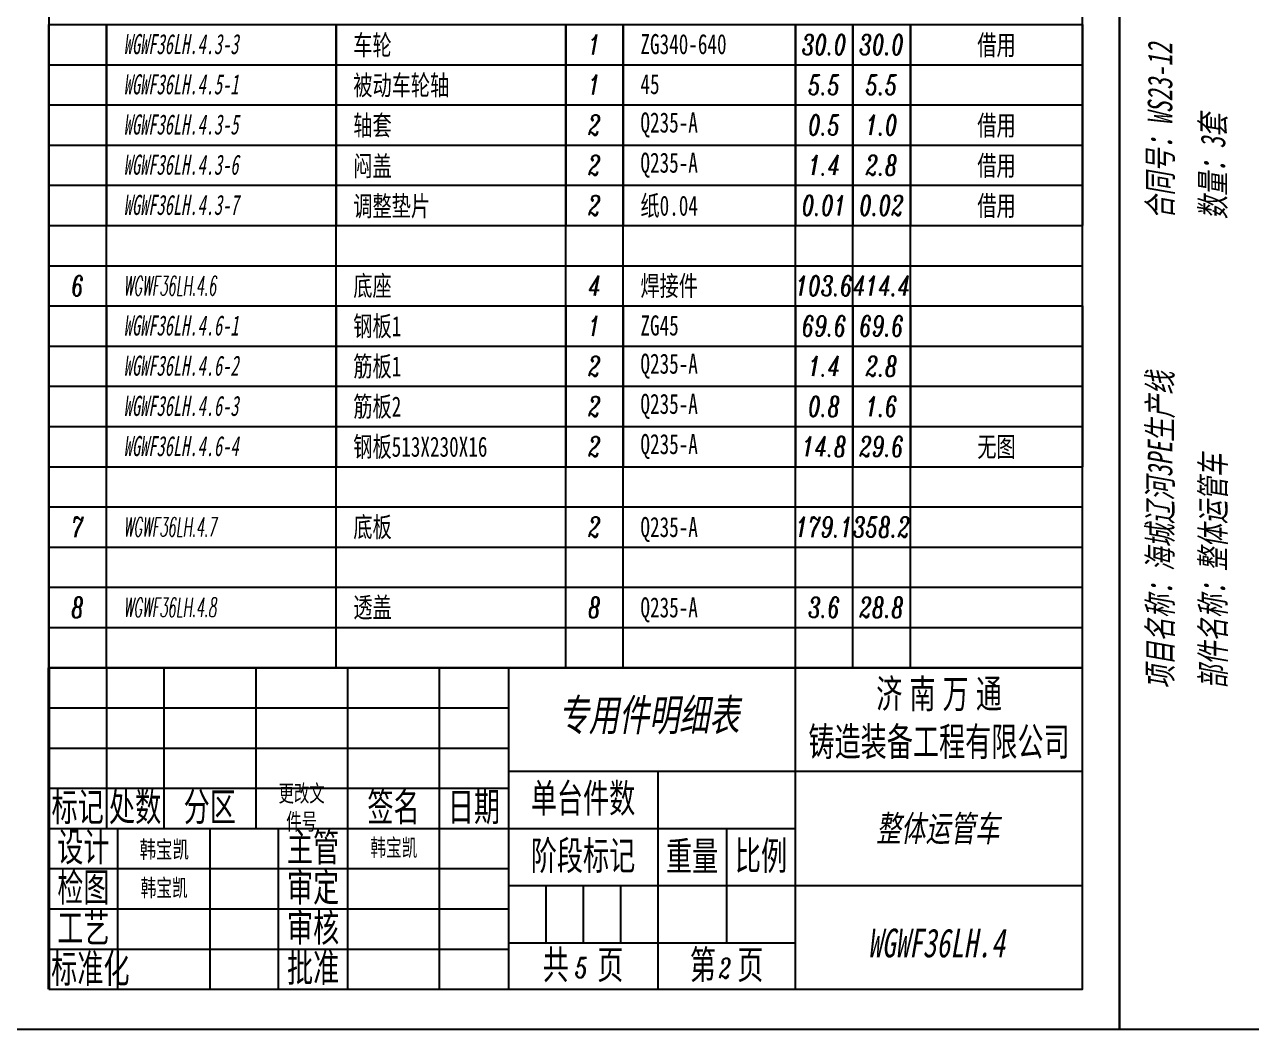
# Model space of a CAD drawing. Header units: millimetres. Extents: x 1029685 to 2160558, y -612394 to -232818.
# Drawn here: x 1033003 to 1035994, y -237051 to -234601 of the extents above; entities that cross this region are included whole.
import ezdxf
from ezdxf.enums import TextEntityAlignment as Align

# ---------------------------------------------------------------- set-up
doc = ezdxf.new("R2010")
doc.units = ezdxf.units.MM
doc.header["$LTSCALE"] = 5
doc.layers.add('$TD_AUDIT_GENERATED_(71C17)', color=7, linetype='Continuous', lineweight=40)
doc.layers.add('$TD_AUDIT_GENERATED_(71C18)', color=4, linetype='Continuous')
doc.layers.add('$TD_AUDIT_GENERATED_(71C19)', color=3, linetype='Continuous')
doc.styles.add('$TD_AUDIT_GENERATED_(68)', font='', dxfattribs={"width": 0.667})
doc.styles.add('$TD_AUDIT_GENERATED_(71C1D)', font='italic.shx', dxfattribs={"width": 0.7})
doc.styles.add('$TD_AUDIT_GENERATED_(71C1E)', font='', dxfattribs={"width": 0.7, "oblique": 10})
doc.styles.get('$TD_AUDIT_GENERATED_(68)').set_extended_font_data('FangSong_GB2312')
doc.styles.get('$TD_AUDIT_GENERATED_(71C1E)').set_extended_font_data('SimSun')

# ---------------------------------------------------------------- blocks, each defined once
blk = doc.blocks.new('$TD_AUDIT_GENERATED_(71B81)')
at = {"layer": '$TD_AUDIT_GENERATED_(71C17)'}
blk.add_line((-180, 56), (-180, 0), dxfattribs=at)
at = {"layer": '$TD_AUDIT_GENERATED_(71C18)'}
for p, q in [((0, 56), (-180, 56)), ((-170, 56), (-170, 28)), ((-160, 56), (-160, 28)), ((-144, 56), (-144, 28)), ((-128, 56), (-128, 0)), ((-112, 0), (-112, 56)), ((-100, 56), (-100, 0)), ((-50, 0), (-50, 56)), ((-180, 49), (-100, 49)), ((-180, 42), (-100, 42)), ((-100, 38), (0, 38)), ((-74, 38), (-74, 0)), ((-180, 35), (-100, 35)), ((-180, 28), (-50, 28)), ((-168, 0), (-168, 28)), ((-152, 28), (-152, 0)), ((-140, 0), (-140, 28)), ((-62, 28), (-62, 8)), ((-180, 21), (-100, 21)), ((0, 18), (-100, 18)), ((-93.5, 18), (-93.5, 8)), ((-87, 18), (-87, 8)), ((-80.5, 18), (-80.5, 8)), ((-180, 14), (-100, 14)), ((-50, 0), (-50, 9)), ((-180, 7), (-100, 7)), ((-50, 8), (-100, 8))]:
    blk.add_line(p, q, dxfattribs=at)
at = {"layer": '$TD_AUDIT_GENERATED_(71C18)', "attachment_point": 5, "style": '$TD_AUDIT_GENERATED_(68)'}
for s, insert, char_height, width in [('\\M+5BCC3{\\f\uffbfﾬￌﾣﾤ_GB2312|b0|i0|c134|p49; }\\M+5C4CF{\\f\uffbfﾬￌﾣﾤ_GB2312|b0|i0|c134|p49; }\\M+5CDF2{\\f\uffbfﾬￌﾣﾤ_GB2312|b0|i0|c134|p49; }\\M+5CDA8{\\f\uffbfﾬￌﾣﾤ_GB2312|b0|i0|c134|p49;\\P}\\M+5D6FD\\M+5D4EC\\M+5D7B0\\M+5B1B8\\M+5B9A4\\M+5B3CC\\M+5D3D0\\M+5CFDE\\M+5B9AB\\M+5CBBE', (-25, 47), 5, 50), ('{\\f\uffbfﾬￌﾣﾤ_GB2312|b0|i0|c134|p49;\\M+5B5A5\\M+5CCA8\\M+5BCFE\\M+5CAFD}', (-87, 33), 5, 26), ('{\\f\uffbfﾬￌﾣﾤ_GB2312|b0|i0|c134|p49;\\M+5B1EA\\M+5BCC7}', (-175, 31.5), 5, 10), ('{\\f\uffbfﾬￌﾣﾤ_GB2312|b0|i0|c134|p49;\\M+5B4A6\\M+5CAFD}', (-165, 31.5), 5, 10), ('{\\f\uffbfﾬￌﾣﾤ_GB2312|b0|i0|c134|p49;\\M+5B7D6\\M+5C7F8}', (-152, 31.5), 5, 10), ('{\\fSimSun|b0|i0|c134|p2;\\M+5B8FC\\M+5B8C4\\M+5CEC4\\M+5BCFE\\M+5BAC5}', (-136, 31.5), 2.9493, 10), ('{\\f\uffbfﾬￌﾣﾤ_GB2312|b0|i0|c134|p49;\\M+5C7A9\\M+5C3FB}', (-120, 31.5), 5, 10), ('{\\f\uffbfﾬￌﾣﾤ_GB2312|b0|i0|c134|p49;\\M+5C8D5\\M+5C6DA}', (-106, 31.5), 5, 10), ('{\\f\uffbfﾬￌﾣﾤ_GB2312|b0|i0|c134|p49;\\M+5C9E8\\M+5BCC6}', (-174, 24.5), 5, 10), ('{\\f\uffbfﾬￌﾣﾤ_GB2312|b0|i0|c134|p49;\\M+5D6F7\\M+5B9DC}', (-134, 24.5), 5, 10), ('{\\fSimSun|b0|i0|c134|p2;\\M+5BAAB\\M+5B1A6\\M+5BFAD}', (-119.94, 24.5), 3, 10), ('{\\f\uffbfﾬￌﾣﾤ_GB2312|b0|i0|c134|p49;\\M+5BDD7\\M+5B6CE\\M+5B1EA\\M+5BCC7}', (-87, 23), 5, 26), ('{\\f\uffbfﾬￌﾣﾤ_GB2312|b0|i0|c134|p49;\\M+5D6D8\\M+5C1BF}', (-68, 23), 5, 12), ('{\\f\uffbfﾬￌﾣﾤ_GB2312|b0|i0|c134|p49;\\M+5B1C8\\M+5C0FD}', (-56, 23), 5, 12), ('{\\f\uffbfﾬￌﾣﾤ_GB2312|b0|i0|c134|p49;\\M+5BCEC\\M+5CDBC}', (-174, 17.5), 5, 10), ('{\\fSimSun|b0|i0|c134|p2;\\M+5BAAB\\M+5B1A6\\M+5BFAD}', (-159.94, 17.5), 3, 10), ('{\\f\uffbfﾬￌﾣﾤ_GB2312|b0|i0|c134|p49;\\M+5C9F3\\M+5B6A8}', (-134, 17.5), 5, 10), ('{\\f\uffbfﾬￌﾣﾤ_GB2312|b0|i0|c134|p49;\\M+5B9A4\\M+5D2D5}', (-174, 10.5), 5, 16), ('{\\f\uffbfﾬￌﾣﾤ_GB2312|b0|i0|c134|p49;\\M+5C9F3\\M+5BACB}', (-134, 10.5), 5, 10), ('\\M+5B1EA\\M+5D7BC\\M+5BBAF', (-172.79, 3.35), 5, 16.875), ('{\\f\uffbfﾬￌﾣﾤ_GB2312|b0|i0|c134|p49;\\M+5C5FA\\M+5D7BC}', (-134, 3.5), 5, 10), ('{\\f\uffbfﾬￌﾣﾤ_GB2312|b0|i0|c134|p49;\\M+5B9B2    \\M+5D2B3}', (-87, 4), 5, 26), ('{\\f\uffbfﾬￌﾣﾤ_GB2312|b0|i0|c134|p49;\\M+5B5DA   \\M+5D2B3}', (-62, 4), 5, 24)]:
    blk.add_mtext(s, dxfattribs=dict(at, insert=insert, char_height=char_height, width=width))
at = {"layer": '$TD_AUDIT_GENERATED_(71C18)', "style": '$TD_AUDIT_GENERATED_(68)', "width": 0.667, "flags": 8}
blk.add_attdef('材料', (-93.31, 44.19), '', height=5, dxfattribs=at)
for tag, p in [('Q', (-75.49, 47.76)), ('M', (-62, 32.74)), ('名称', (-25.19, 28)), ('姓名', (-159.93, 24.36)), ('DATA', (-146.06, 24.09)), ('姓名', (-159.93, 17.36)), ('DATA', (-146.06, 17.09)), ('KG', (-68.19, 13.73)), ('Y', (-55.74, 13.18)), ('姓名', (-119.93, 10.36)), ('DATA', (-106.06, 10.09)), ('N', (-25.47, 8.06)), ('姓名', (-119.93, 3.36)), ('DATA', (-106.06, 3.09)), ('Z', (-87.28, 3.77)), ('X', (-62.27, 3.67))]:
    blk.add_attdef(tag, text='', height=5, dxfattribs=at).set_placement(p, align=Align.MIDDLE_CENTER)
blk = doc.blocks.new('$TD_AUDIT_GENERATED_(78FD5)')
for p, q in [((0, 7), (180, 7)), ((0, 0), (0, 7)), ((10, 0), (10, 7)), ((50, 0), (50, 7)), ((90, 0), (90, 7)), ((100, 0), (100, 7)), ((130, 0), (130, 7)), ((140, 0), (140, 7)), ((150, 0), (150, 7)), ((180, 0), (180, 7)), ((0, 0), (180, 0))]:
    blk.add_line(p, q)
at = {"width": 0.7, "flags": 8}
for tag, style, p in [('1', '$TD_AUDIT_GENERATED_(71C1D)', (5, 3.5)), ('4', '$TD_AUDIT_GENERATED_(71C1D)', (95, 3.5)), ('6', '$TD_AUDIT_GENERATED_(71C1D)', (135, 3.5)), ('7', '$TD_AUDIT_GENERATED_(71C1D)', (145, 3.5)), ('8', '$TD_AUDIT_GENERATED_(71C1E)', (165, 3.5))]:
    blk.add_attdef(tag, text='', height=3.5, dxfattribs=dict(at, style=style)).set_placement(p, align=Align.MIDDLE_CENTER)
at = {"color": 141, "flags": 8}
for tag, style, width, p in [('2', '$TD_AUDIT_GENERATED_(71C1D)', 0.6, (13, 3.5)), ('3', '$TD_AUDIT_GENERATED_(71C1E)', 0.7, (53, 3.5)), ('5', '$TD_AUDIT_GENERATED_(71C1D)', 0.7, (103, 3.5))]:
    blk.add_attdef(tag, text='', height=3.5, dxfattribs=dict(at, style=style, width=width)).set_placement(p, align=Align.MIDDLE_LEFT)

msp = doc.modelspace()

# ---------------------------------------------------------------- linework, layer by layer
at = {"layer": '$TD_AUDIT_GENERATED_(71C18)'}
for points in [[(1035672.6, -237051.4), (1032678.9, -237051.4), (1032678.9, -232817.8), (1035672.6, -232817.8)], [(1038666.4, -237051.4), (1035672.6, -237051.4), (1035672.6, -232817.8), (1038666.4, -232817.8)], [(1033062.7, -236953.4), (1035582.7, -236953.4), (1035582.7, -232935.4), (1033062.7, -232935.4), (1033062.7, -236953.4)]]:
    msp.add_lwpolyline(points, close=True, dxfattribs=at)

# ---------------------------------------------------------------- block references
at = {"layer": '$TD_AUDIT_GENERATED_(71C18)', "xscale": 14, "yscale": 14, "zscale": 14}
for p in [(1033062.7, -234699.4), (1033062.7, -234797.4), (1033062.7, -234895.4), (1033062.7, -234993.4), (1033062.7, -235091.4), (1033062.7, -235189.4), (1033062.7, -235287.4), (1033062.7, -235385.4), (1033062.7, -235483.4), (1033062.7, -235581.4), (1033062.7, -235679.4), (1033062.7, -235777.4), (1033062.7, -235875.4), (1033062.7, -235973.4), (1033062.7, -236071.4), (1033062.7, -236169.4)]:
    msp.add_blockref('$TD_AUDIT_GENERATED_(78FD5)', p, dxfattribs=at)
at = {"layer": '$TD_AUDIT_GENERATED_(71C18)'}
ref = msp.add_blockref('$TD_AUDIT_GENERATED_(78FD5)', (1033062.7, -235287.4), dxfattribs=dict(at, xscale=14.00000000000001, yscale=14.00000000000001, zscale=14.00000000000001))
ref.add_attrib('1', '6', dxfattribs={"layer": '0', "height": 49, "style": '$TD_AUDIT_GENERATED_(71C1D)', "width": 0.7, "flags": 8}).set_placement((1033132.7, -235238.4), align=Align.MIDDLE_CENTER)
ref.add_attrib('2', 'WGWF36LH.4.6', dxfattribs={"layer": '0', "color": 141, "height": 46.667, "style": '$TD_AUDIT_GENERATED_(71C1D)', "width": 0.5, "flags": 8}).set_placement((1033244.7, -235238.4), align=Align.MIDDLE_LEFT)
ref.add_attrib('3', '底座', dxfattribs={"layer": '0', "color": 141, "height": 49, "style": '$TD_AUDIT_GENERATED_(71C1E)', "width": 0.7, "flags": 8}).set_placement((1033804.7, -235238.4), align=Align.MIDDLE_LEFT)
ref.add_attrib('4', '4', dxfattribs={"layer": '0', "height": 49, "style": '$TD_AUDIT_GENERATED_(71C1D)', "width": 0.7, "flags": 8}).set_placement((1034392.7, -235238.4), align=Align.MIDDLE_CENTER)
ref.add_attrib('5', '焊接件', dxfattribs={"layer": '0', "color": 141, "height": 49, "style": '$TD_AUDIT_GENERATED_(71C1E)', "width": 0.7, "flags": 8}).set_placement((1034504.7, -235238.4), align=Align.MIDDLE_LEFT)
ref.add_attrib('6', '103.6', dxfattribs={"layer": '0', "height": 49, "style": '$TD_AUDIT_GENERATED_(71C1D)', "width": 0.7, "flags": 8}).set_placement((1034952.7, -235238.4), align=Align.MIDDLE_CENTER)
ref.add_attrib('7', '414.4', dxfattribs={"layer": '0', "height": 49, "style": '$TD_AUDIT_GENERATED_(71C1D)', "width": 0.7, "flags": 8}).set_placement((1035092.7, -235238.4), align=Align.MIDDLE_CENTER)
ref = msp.add_blockref('$TD_AUDIT_GENERATED_(78FD5)', (1033062.7, -235287.4), dxfattribs=dict(at, xscale=-13.99999999999355, yscale=13.99999999999355, zscale=13.99999999999355, rotation=180))
ref.add_attrib('2', 'WGWF36LH.4.6-1', dxfattribs={"layer": '0', "color": 141, "height": 49, "style": '$TD_AUDIT_GENERATED_(71C1E)', "oblique": 10, "width": 0.6, "flags": 8}).set_placement((1033244.7, -235335.1), align=Align.MIDDLE_LEFT)
ref.add_attrib('3', '钢板1', dxfattribs={"layer": '0', "color": 141, "height": 49, "style": '$TD_AUDIT_GENERATED_(71C1E)', "width": 0.7, "flags": 8}).set_placement((1033804.7, -235336.7), align=Align.MIDDLE_LEFT)
ref.add_attrib('4', '1', dxfattribs={"layer": '0', "height": 49, "style": '$TD_AUDIT_GENERATED_(71C1D)', "width": 0.7, "flags": 8}).set_placement((1034392.7, -235336.4), align=Align.MIDDLE_CENTER)
ref.add_attrib('5', 'ZG45', dxfattribs={"layer": '0', "color": 141, "height": 49, "style": '$TD_AUDIT_GENERATED_(71C1E)', "width": 0.7, "flags": 8}).set_placement((1034504.7, -235335.1), align=Align.MIDDLE_LEFT)
ref.add_attrib('6', '69.6', dxfattribs={"layer": '0', "height": 49, "style": '$TD_AUDIT_GENERATED_(71C1D)', "width": 0.7, "flags": 8}).set_placement((1034952.7, -235336.4), align=Align.MIDDLE_CENTER)
ref.add_attrib('7', '69.6', dxfattribs={"layer": '0', "height": 49, "style": '$TD_AUDIT_GENERATED_(71C1D)', "width": 0.7, "flags": 8}).set_placement((1035092.7, -235336.4), align=Align.MIDDLE_CENTER)
ref = msp.add_blockref('$TD_AUDIT_GENERATED_(78FD5)', (1033062.7, -235385.4), dxfattribs=dict(at, xscale=-13.99999999999355, yscale=13.99999999999355, zscale=13.99999999999355, rotation=180))
ref.add_attrib('2', 'WGWF36LH.4.6-2', dxfattribs={"layer": '0', "color": 141, "height": 49, "style": '$TD_AUDIT_GENERATED_(71C1E)', "oblique": 10, "width": 0.6, "flags": 8}).set_placement((1033244.7, -235433.1), align=Align.MIDDLE_LEFT)
ref.add_attrib('3', '筋板1', dxfattribs={"layer": '0', "color": 141, "height": 49, "style": '$TD_AUDIT_GENERATED_(71C1E)', "width": 0.7, "flags": 8}).set_placement((1033804.7, -235434.7), align=Align.MIDDLE_LEFT)
ref.add_attrib('4', '2', dxfattribs={"layer": '0', "height": 49, "style": '$TD_AUDIT_GENERATED_(71C1D)', "width": 0.7, "flags": 8}).set_placement((1034392.7, -235434.4), align=Align.MIDDLE_CENTER)
ref.add_attrib('5', 'Q235-A', dxfattribs={"layer": '0', "color": 141, "height": 49, "style": '$TD_AUDIT_GENERATED_(71C1E)', "width": 0.7, "flags": 8}).set_placement((1034504.7, -235428.2), align=Align.MIDDLE_LEFT)
ref.add_attrib('6', '1.4', dxfattribs={"layer": '0', "height": 49, "style": '$TD_AUDIT_GENERATED_(71C1D)', "width": 0.7, "flags": 8}).set_placement((1034952.7, -235434.4), align=Align.MIDDLE_CENTER)
ref.add_attrib('7', '2.8', dxfattribs={"layer": '0', "height": 49, "style": '$TD_AUDIT_GENERATED_(71C1D)', "width": 0.7, "flags": 8}).set_placement((1035092.7, -235434.4), align=Align.MIDDLE_CENTER)
ref = msp.add_blockref('$TD_AUDIT_GENERATED_(78FD5)', (1033062.7, -235483.4), dxfattribs=dict(at, xscale=-13.99999999999355, yscale=13.99999999999355, zscale=13.99999999999355, rotation=180))
ref.add_attrib('2', 'WGWF36LH.4.6-3', dxfattribs={"layer": '0', "color": 141, "height": 49, "style": '$TD_AUDIT_GENERATED_(71C1E)', "oblique": 10, "width": 0.6, "flags": 8}).set_placement((1033244.7, -235531.1), align=Align.MIDDLE_LEFT)
ref.add_attrib('3', '筋板2', dxfattribs={"layer": '0', "color": 141, "height": 49, "style": '$TD_AUDIT_GENERATED_(71C1E)', "width": 0.7, "flags": 8}).set_placement((1033804.7, -235532.7), align=Align.MIDDLE_LEFT)
ref.add_attrib('4', '2', dxfattribs={"layer": '0', "height": 49, "style": '$TD_AUDIT_GENERATED_(71C1D)', "width": 0.7, "flags": 8}).set_placement((1034392.7, -235532.4), align=Align.MIDDLE_CENTER)
ref.add_attrib('5', 'Q235-A', dxfattribs={"layer": '0', "color": 141, "height": 49, "style": '$TD_AUDIT_GENERATED_(71C1E)', "width": 0.7, "flags": 8}).set_placement((1034504.7, -235526.2), align=Align.MIDDLE_LEFT)
ref.add_attrib('6', '0.8', dxfattribs={"layer": '0', "height": 49, "style": '$TD_AUDIT_GENERATED_(71C1D)', "width": 0.7, "flags": 8}).set_placement((1034952.7, -235532.4), align=Align.MIDDLE_CENTER)
ref.add_attrib('7', '1.6', dxfattribs={"layer": '0', "height": 49, "style": '$TD_AUDIT_GENERATED_(71C1D)', "width": 0.7, "flags": 8}).set_placement((1035092.7, -235532.4), align=Align.MIDDLE_CENTER)
ref = msp.add_blockref('$TD_AUDIT_GENERATED_(78FD5)', (1033062.7, -235581.4), dxfattribs=dict(at, xscale=-13.99999999999355, yscale=13.99999999999355, zscale=13.99999999999355, rotation=180))
ref.add_attrib('2', 'WGWF36LH.4.6-4', dxfattribs={"layer": '0', "color": 141, "height": 49, "style": '$TD_AUDIT_GENERATED_(71C1E)', "oblique": 10, "width": 0.6, "flags": 8}).set_placement((1033244.7, -235629.1), align=Align.MIDDLE_LEFT)
ref.add_attrib('3', '钢板513X230X16', dxfattribs={"layer": '0', "color": 141, "height": 49, "style": '$TD_AUDIT_GENERATED_(71C1E)', "width": 0.7, "flags": 8}).set_placement((1033804.7, -235630.7), align=Align.MIDDLE_LEFT)
ref.add_attrib('4', '2', dxfattribs={"layer": '0', "height": 49, "style": '$TD_AUDIT_GENERATED_(71C1D)', "width": 0.7, "flags": 8}).set_placement((1034392.7, -235630.4), align=Align.MIDDLE_CENTER)
ref.add_attrib('5', 'Q235-A', dxfattribs={"layer": '0', "color": 141, "height": 49, "style": '$TD_AUDIT_GENERATED_(71C1E)', "width": 0.7, "flags": 8}).set_placement((1034504.7, -235624.2), align=Align.MIDDLE_LEFT)
ref.add_attrib('6', '14.8', dxfattribs={"layer": '0', "height": 49, "style": '$TD_AUDIT_GENERATED_(71C1D)', "width": 0.7, "flags": 8}).set_placement((1034952.7, -235630.4), align=Align.MIDDLE_CENTER)
ref.add_attrib('7', '29.6', dxfattribs={"layer": '0', "height": 49, "style": '$TD_AUDIT_GENERATED_(71C1D)', "width": 0.7, "flags": 8}).set_placement((1035092.7, -235630.4), align=Align.MIDDLE_CENTER)
ref.add_attrib('8', '无图', dxfattribs={"layer": '0', "height": 49, "style": '$TD_AUDIT_GENERATED_(71C1E)', "width": 0.7, "flags": 8}).set_placement((1035372.7, -235631), align=Align.MIDDLE_CENTER)
ref = msp.add_blockref('$TD_AUDIT_GENERATED_(78FD5)', (1033062.7, -235875.4), dxfattribs=dict(at, xscale=14.00000000000001, yscale=14.00000000000001, zscale=14.00000000000001))
ref.add_attrib('1', '7', dxfattribs={"layer": '0', "height": 49, "style": '$TD_AUDIT_GENERATED_(71C1D)', "width": 0.7, "flags": 8}).set_placement((1033132.7, -235826.4), align=Align.MIDDLE_CENTER)
ref.add_attrib('2', 'WGWF36LH.4.7', dxfattribs={"layer": '0', "color": 141, "height": 46.667, "style": '$TD_AUDIT_GENERATED_(71C1D)', "width": 0.5, "flags": 8}).set_placement((1033244.7, -235826.4), align=Align.MIDDLE_LEFT)
ref.add_attrib('3', '底板', dxfattribs={"layer": '0', "color": 141, "height": 49, "style": '$TD_AUDIT_GENERATED_(71C1E)', "width": 0.7, "flags": 8}).set_placement((1033804.7, -235826.4), align=Align.MIDDLE_LEFT)
ref.add_attrib('4', '2', dxfattribs={"layer": '0', "height": 49, "style": '$TD_AUDIT_GENERATED_(71C1D)', "width": 0.7, "flags": 8}).set_placement((1034392.7, -235826.4), align=Align.MIDDLE_CENTER)
ref.add_attrib('5', 'Q235-A', dxfattribs={"layer": '0', "color": 141, "height": 49, "style": '$TD_AUDIT_GENERATED_(71C1E)', "width": 0.7, "flags": 8}).set_placement((1034504.7, -235826.4), align=Align.MIDDLE_LEFT)
ref.add_attrib('6', '179.1', dxfattribs={"layer": '0', "height": 49, "style": '$TD_AUDIT_GENERATED_(71C1D)', "width": 0.7, "flags": 8}).set_placement((1034952.7, -235826.4), align=Align.MIDDLE_CENTER)
ref.add_attrib('7', '358.2', dxfattribs={"layer": '0', "height": 49, "style": '$TD_AUDIT_GENERATED_(71C1D)', "width": 0.7, "flags": 8}).set_placement((1035092.7, -235826.4), align=Align.MIDDLE_CENTER)
ref = msp.add_blockref('$TD_AUDIT_GENERATED_(78FD5)', (1033062.7, -236071.4), dxfattribs=dict(at, xscale=14.00000000000001, yscale=14.00000000000001, zscale=14.00000000000001))
ref.add_attrib('1', '8', dxfattribs={"layer": '0', "height": 49, "style": '$TD_AUDIT_GENERATED_(71C1D)', "width": 0.7, "flags": 8}).set_placement((1033132.7, -236022.4), align=Align.MIDDLE_CENTER)
ref.add_attrib('2', 'WGWF36LH.4.8', dxfattribs={"layer": '0', "color": 141, "height": 46.667, "style": '$TD_AUDIT_GENERATED_(71C1D)', "width": 0.5, "flags": 8}).set_placement((1033244.7, -236022.4), align=Align.MIDDLE_LEFT)
ref.add_attrib('3', '透盖', dxfattribs={"layer": '0', "color": 141, "height": 49, "style": '$TD_AUDIT_GENERATED_(71C1E)', "width": 0.7, "flags": 8}).set_placement((1033804.7, -236022.4), align=Align.MIDDLE_LEFT)
ref.add_attrib('4', '8', dxfattribs={"layer": '0', "height": 49, "style": '$TD_AUDIT_GENERATED_(71C1D)', "width": 0.7, "flags": 8}).set_placement((1034392.7, -236022.4), align=Align.MIDDLE_CENTER)
ref.add_attrib('5', 'Q235-A', dxfattribs={"layer": '0', "color": 141, "height": 49, "style": '$TD_AUDIT_GENERATED_(71C1E)', "width": 0.7, "flags": 8}).set_placement((1034504.7, -236022.4), align=Align.MIDDLE_LEFT)
ref.add_attrib('6', '3.6', dxfattribs={"layer": '0', "height": 49, "style": '$TD_AUDIT_GENERATED_(71C1D)', "width": 0.7, "flags": 8}).set_placement((1034952.7, -236022.4), align=Align.MIDDLE_CENTER)
ref.add_attrib('7', '28.8', dxfattribs={"layer": '0', "height": 49, "style": '$TD_AUDIT_GENERATED_(71C1D)', "width": 0.7, "flags": 8}).set_placement((1035092.7, -236022.4), align=Align.MIDDLE_CENTER)
at = {"layer": '$TD_AUDIT_GENERATED_(71C19)'}
ref = msp.add_blockref('$TD_AUDIT_GENERATED_(78FD5)', (1033062.7, -234601.4), dxfattribs=dict(at, xscale=-14, yscale=14, zscale=14, rotation=180))
ref.add_attrib('2', 'WGWF36LH.4.3-3', dxfattribs={"layer": '0', "color": 141, "height": 49, "rotation": 360, "style": '$TD_AUDIT_GENERATED_(71C1E)', "oblique": 10, "width": 0.6, "flags": 8}).set_placement((1033244.7, -234649.1), align=Align.MIDDLE_LEFT)
ref.add_attrib('3', '车轮', dxfattribs={"layer": '0', "color": 141, "height": 49, "rotation": 360, "style": '$TD_AUDIT_GENERATED_(71C1E)', "width": 0.7, "flags": 8}).set_placement((1033804.7, -234651.5), align=Align.MIDDLE_LEFT)
ref.add_attrib('4', '1', dxfattribs={"layer": '0', "height": 49, "rotation": 360, "style": '$TD_AUDIT_GENERATED_(71C1D)', "width": 0.7, "flags": 8}).set_placement((1034392.7, -234650.4), align=Align.MIDDLE_CENTER)
ref.add_attrib('5', 'ZG340-640', dxfattribs={"layer": '0', "color": 141, "height": 49, "rotation": 360, "style": '$TD_AUDIT_GENERATED_(71C1E)', "width": 0.7, "flags": 8}).set_placement((1034504.7, -234649.1), align=Align.MIDDLE_LEFT)
ref.add_attrib('6', '30.0', dxfattribs={"layer": '0', "height": 49, "rotation": 360, "style": '$TD_AUDIT_GENERATED_(71C1D)', "width": 0.7, "flags": 8}).set_placement((1034952.7, -234650.4), align=Align.MIDDLE_CENTER)
ref.add_attrib('7', '30.0', dxfattribs={"layer": '0', "height": 49, "rotation": 360, "style": '$TD_AUDIT_GENERATED_(71C1D)', "width": 0.7, "flags": 8}).set_placement((1035092.7, -234650.4), align=Align.MIDDLE_CENTER)
ref.add_attrib('8', '借用', dxfattribs={"layer": '0', "height": 49, "rotation": 360, "style": '$TD_AUDIT_GENERATED_(71C1E)', "width": 0.7, "flags": 8}).set_placement((1035372.7, -234651.3), align=Align.MIDDLE_CENTER)
ref = msp.add_blockref('$TD_AUDIT_GENERATED_(78FD5)', (1033062.7, -234699.4), dxfattribs=dict(at, xscale=-14, yscale=14, zscale=14, rotation=180))
ref.add_attrib('2', 'WGWF36LH.4.5-1', dxfattribs={"layer": '0', "color": 141, "height": 49, "rotation": 360, "style": '$TD_AUDIT_GENERATED_(71C1E)', "oblique": 10, "width": 0.6, "flags": 8}).set_placement((1033244.7, -234747.1), align=Align.MIDDLE_LEFT)
ref.add_attrib('3', '被动车轮轴', dxfattribs={"layer": '0', "color": 141, "height": 49, "rotation": 360, "style": '$TD_AUDIT_GENERATED_(71C1E)', "width": 0.7, "flags": 8}).set_placement((1033804.7, -234749.3), align=Align.MIDDLE_LEFT)
ref.add_attrib('4', '1', dxfattribs={"layer": '0', "height": 49, "rotation": 360, "style": '$TD_AUDIT_GENERATED_(71C1D)', "width": 0.7, "flags": 8}).set_placement((1034392.7, -234748.4), align=Align.MIDDLE_CENTER)
ref.add_attrib('5', '45', dxfattribs={"layer": '0', "color": 141, "height": 49, "rotation": 360, "style": '$TD_AUDIT_GENERATED_(71C1E)', "width": 0.7, "flags": 8}).set_placement((1034504.7, -234746.5), align=Align.MIDDLE_LEFT)
ref.add_attrib('6', '5.5', dxfattribs={"layer": '0', "height": 49, "rotation": 360, "style": '$TD_AUDIT_GENERATED_(71C1D)', "width": 0.7, "flags": 8}).set_placement((1034952.7, -234748.4), align=Align.MIDDLE_CENTER)
ref.add_attrib('7', '5.5', dxfattribs={"layer": '0', "height": 49, "rotation": 360, "style": '$TD_AUDIT_GENERATED_(71C1D)', "width": 0.7, "flags": 8}).set_placement((1035092.7, -234748.4), align=Align.MIDDLE_CENTER)
ref = msp.add_blockref('$TD_AUDIT_GENERATED_(78FD5)', (1033062.7, -234797.4), dxfattribs=dict(at, xscale=-14, yscale=14, zscale=14, rotation=180))
ref.add_attrib('2', 'WGWF36LH.4.3-5', dxfattribs={"layer": '0', "color": 141, "height": 49, "rotation": 360, "style": '$TD_AUDIT_GENERATED_(71C1E)', "oblique": 10, "width": 0.6, "flags": 8}).set_placement((1033244.7, -234845.1), align=Align.MIDDLE_LEFT)
ref.add_attrib('3', '轴套', dxfattribs={"layer": '0', "color": 141, "height": 49, "rotation": 360, "style": '$TD_AUDIT_GENERATED_(71C1E)', "width": 0.7, "flags": 8}).set_placement((1033804.7, -234847.3), align=Align.MIDDLE_LEFT)
ref.add_attrib('4', '2', dxfattribs={"layer": '0', "height": 49, "rotation": 360, "style": '$TD_AUDIT_GENERATED_(71C1D)', "width": 0.7, "flags": 8}).set_placement((1034392.7, -234846.4), align=Align.MIDDLE_CENTER)
ref.add_attrib('5', 'Q235-A', dxfattribs={"layer": '0', "color": 141, "height": 49, "rotation": 360, "style": '$TD_AUDIT_GENERATED_(71C1E)', "width": 0.7, "flags": 8}).set_placement((1034504.7, -234840.2), align=Align.MIDDLE_LEFT)
ref.add_attrib('6', '0.5', dxfattribs={"layer": '0', "height": 49, "rotation": 360, "style": '$TD_AUDIT_GENERATED_(71C1D)', "width": 0.7, "flags": 8}).set_placement((1034952.7, -234846.4), align=Align.MIDDLE_CENTER)
ref.add_attrib('7', '1.0', dxfattribs={"layer": '0', "height": 49, "rotation": 360, "style": '$TD_AUDIT_GENERATED_(71C1D)', "width": 0.7, "flags": 8}).set_placement((1035092.7, -234846.4), align=Align.MIDDLE_CENTER)
ref.add_attrib('8', '借用', dxfattribs={"layer": '0', "height": 49, "rotation": 360, "style": '$TD_AUDIT_GENERATED_(71C1E)', "width": 0.7, "flags": 8}).set_placement((1035372.7, -234847.3), align=Align.MIDDLE_CENTER)
ref = msp.add_blockref('$TD_AUDIT_GENERATED_(78FD5)', (1033062.7, -234895.4), dxfattribs=dict(at, xscale=-14, yscale=14, zscale=14, rotation=180))
ref.add_attrib('2', 'WGWF36LH.4.3-6', dxfattribs={"layer": '0', "color": 141, "height": 49, "rotation": 360, "style": '$TD_AUDIT_GENERATED_(71C1E)', "oblique": 10, "width": 0.6, "flags": 8}).set_placement((1033244.7, -234943.1), align=Align.MIDDLE_LEFT)
ref.add_attrib('3', '闷盖', dxfattribs={"layer": '0', "color": 141, "height": 49, "rotation": 360, "style": '$TD_AUDIT_GENERATED_(71C1E)', "width": 0.7, "flags": 8}).set_placement((1033804.7, -234946.6), align=Align.MIDDLE_LEFT)
ref.add_attrib('4', '2', dxfattribs={"layer": '0', "height": 49, "rotation": 360, "style": '$TD_AUDIT_GENERATED_(71C1D)', "width": 0.7, "flags": 8}).set_placement((1034392.7, -234944.4), align=Align.MIDDLE_CENTER)
ref.add_attrib('5', 'Q235-A', dxfattribs={"layer": '0', "color": 141, "height": 49, "rotation": 360, "style": '$TD_AUDIT_GENERATED_(71C1E)', "width": 0.7, "flags": 8}).set_placement((1034504.7, -234938.2), align=Align.MIDDLE_LEFT)
ref.add_attrib('6', '1.4', dxfattribs={"layer": '0', "height": 49, "rotation": 360, "style": '$TD_AUDIT_GENERATED_(71C1D)', "width": 0.7, "flags": 8}).set_placement((1034952.7, -234944.4), align=Align.MIDDLE_CENTER)
ref.add_attrib('7', '2.8', dxfattribs={"layer": '0', "height": 49, "rotation": 360, "style": '$TD_AUDIT_GENERATED_(71C1D)', "width": 0.7, "flags": 8}).set_placement((1035092.7, -234944.4), align=Align.MIDDLE_CENTER)
ref.add_attrib('8', '借用', dxfattribs={"layer": '0', "height": 49, "rotation": 360, "style": '$TD_AUDIT_GENERATED_(71C1E)', "width": 0.7, "flags": 8}).set_placement((1035372.7, -234945.3), align=Align.MIDDLE_CENTER)
ref = msp.add_blockref('$TD_AUDIT_GENERATED_(78FD5)', (1033062.7, -234993.4), dxfattribs=dict(at, xscale=-14, yscale=14, zscale=14, rotation=180))
ref.add_attrib('2', 'WGWF36LH.4.3-7', dxfattribs={"layer": '0', "color": 141, "height": 49, "rotation": 360, "style": '$TD_AUDIT_GENERATED_(71C1E)', "oblique": 10, "width": 0.6, "flags": 8}).set_placement((1033244.7, -235041.1), align=Align.MIDDLE_LEFT)
ref.add_attrib('3', '调整垫片', dxfattribs={"layer": '0', "color": 141, "height": 49, "rotation": 360, "style": '$TD_AUDIT_GENERATED_(71C1E)', "width": 0.7, "flags": 8}).set_placement((1033804.7, -235044.1), align=Align.MIDDLE_LEFT)
ref.add_attrib('4', '2', dxfattribs={"layer": '0', "height": 49, "rotation": 360, "style": '$TD_AUDIT_GENERATED_(71C1D)', "width": 0.7, "flags": 8}).set_placement((1034392.7, -235042.4), align=Align.MIDDLE_CENTER)
ref.add_attrib('5', '纸0.04', dxfattribs={"layer": '0', "color": 141, "height": 49, "rotation": 360, "style": '$TD_AUDIT_GENERATED_(71C1E)', "width": 0.7, "flags": 8}).set_placement((1034504.7, -235043), align=Align.MIDDLE_LEFT)
ref.add_attrib('6', '0.01', dxfattribs={"layer": '0', "height": 49, "rotation": 360, "style": '$TD_AUDIT_GENERATED_(71C1D)', "width": 0.7, "flags": 8}).set_placement((1034952.7, -235042.4), align=Align.MIDDLE_CENTER)
ref.add_attrib('7', '0.02', dxfattribs={"layer": '0', "height": 49, "rotation": 360, "style": '$TD_AUDIT_GENERATED_(71C1D)', "width": 0.7, "flags": 8}).set_placement((1035092.7, -235042.4), align=Align.MIDDLE_CENTER)
ref.add_attrib('8', '借用', dxfattribs={"layer": '0', "height": 49, "rotation": 360, "style": '$TD_AUDIT_GENERATED_(71C1E)', "width": 0.7, "flags": 8}).set_placement((1035372.7, -235043.3), align=Align.MIDDLE_CENTER)
ref = msp.add_blockref('$TD_AUDIT_GENERATED_(71B81)', (1035582.7, -236953.4), dxfattribs=dict(at, xscale=14, yscale=14, zscale=14))
ref.add_attrib('名称', '整体运管车', dxfattribs={"layer": '$TD_AUDIT_GENERATED_(71C18)', "height": 63, "style": '$TD_AUDIT_GENERATED_(71C1E)', "oblique": 10, "width": 0.7, "flags": 8}).set_placement((1035230, -236561.4), align=Align.MIDDLE_CENTER)
ref.add_attrib('N', 'WGWF36LH.4', dxfattribs={"layer": '$TD_AUDIT_GENERATED_(71C18)', "height": 70, "style": '$TD_AUDIT_GENERATED_(71C1E)', "oblique": 10, "width": 0.7, "flags": 8}).set_placement((1035226.1, -236840.6), align=Align.MIDDLE_CENTER)
ref.add_attrib('Q', '专用件明细表', dxfattribs={"layer": '$TD_AUDIT_GENERATED_(71C18)', "height": 77, "style": '$TD_AUDIT_GENERATED_(71C1E)', "oblique": 10, "width": 0.7, "flags": 8}).set_placement((1034525.8, -236284.8), align=Align.MIDDLE_CENTER)
ref.add_attrib('Z', '5', dxfattribs={"layer": '$TD_AUDIT_GENERATED_(71C18)', "height": 49, "style": '$TD_AUDIT_GENERATED_(71C1D)', "width": 0.7, "flags": 8}).set_placement((1034360.8, -236900.7), align=Align.MIDDLE_CENTER)
ref.add_attrib('X', '2', dxfattribs={"layer": '$TD_AUDIT_GENERATED_(71C18)', "height": 49, "style": '$TD_AUDIT_GENERATED_(71C1D)', "width": 0.7, "flags": 8}).set_placement((1034711, -236902), align=Align.MIDDLE_CENTER)
ref.add_attrib('姓名', '韩宝凯', dxfattribs={"layer": '$TD_AUDIT_GENERATED_(71C18)', "height": 42, "style": '$TD_AUDIT_GENERATED_(71C1E)', "oblique": 0.1745, "width": 0.7, "flags": 8}).set_placement((1033343.8, -236612.4), align=Align.MIDDLE_CENTER)

# ---------------------------------------------------------------- texts
at = {"layer": '$TD_AUDIT_GENERATED_(71C19)', "insert": (1035741.4, -236220.2), "char_height": 89.0389, "width": 3739.89, "attachment_point": 1, "rotation": 90, "style": '$TD_AUDIT_GENERATED_(71C1E)'}
msp.add_mtext('{\\H0.6739x;\\M+5CFEE\\M+5C4BF\\M+5C3FB\\M+5B3C6\\M+5A3BA\\M+5BAA3\\M+5B3C7\\M+5C1C9\\M+5BAD33PE\\M+5C9FA\\M+5B2FA\\M+5CFDF             \\M+5BACF\\M+5CDAC\\M+5BAC5\\M+5A3BAWS23-12\\P\\M+5B2BF\\M+5BCFE\\M+5C3FB\\M+5B3C6\\M+5A3BA\\M+5D5FB\\M+5CCE5\\M+5D4CB\\M+5B9DC\\M+5B3B5                    \\M+5CAFD\\M+5C1BF\\M+5A3BA3\\M+5CCD7    }\\M+5A1A1\\M+5A1A1\\M+5A1A1', dxfattribs=at)

doc.saveas('drawing.dxf')
